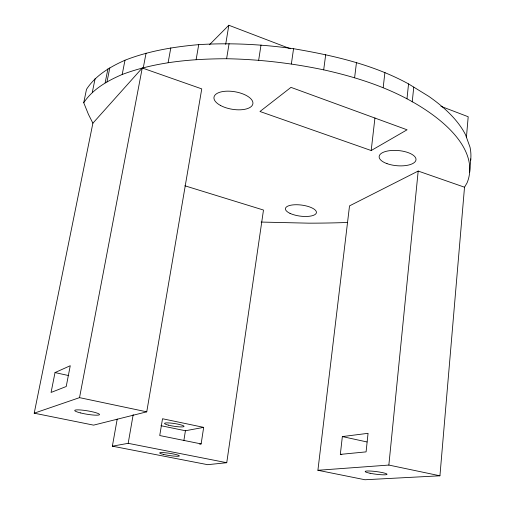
<?xml version="1.0" encoding="UTF-8"?>
<svg xmlns="http://www.w3.org/2000/svg" width="505" height="505" viewBox="0 0 505 505"><rect width="100%" height="100%" fill="white"/><g stroke="black" fill="none" stroke-linecap="round" stroke-linejoin="round"><path stroke-width="0.76" d="M469.669 172.192L470.786 158.892M466.431 137.253L468.192 116.743L440.934 106.328M464.518 187.21L418.19 171.062L349.517 205.882L317.91 470.281L364.957 479.75L439.937 475.798L464.518 187.21L467.049 182.898A213.918 86.993 8.7 0 0 427.192 110.93C396.084 89.839 360.097 77.959 323.686 69.848C291.738 63.144 259.248 59.331 226.6 58.732C191.307 58.851 155.471 61.995 122.191 74.481C107.451 80.844 92.832 89.038 83.735 102.723L88.432 114.351L92.888 123.195L34.214 413.185L93.589 425.134L146.747 411.834L201.754 88.886L142.252 67.992L92.888 123.195M317.91 470.281L388.856 465.067L418.19 171.062M412.219 101.928L413.759 87.119M406.98 98.778L408.551 83.912C373.075 64.482 333.123 55.417 293.557 48.707C262.152 44.326 230.394 42.66 198.724 44.642C173.619 46.813 148.552 51.005 124.987 60.228C110.153 66.837 95.54 75.39 86.5 89.328L83.735 102.723M383.219 87.365L384.924 72.322M371.194 150.534L407.068 129.804L290.975 87.365L259.968 111.498L371.194 150.534L374.937 117.949M340.326 454.386L342.352 436.579L368.063 433.322L366.087 451.874L340.326 454.386L341.853 454.702M354.605 77.751L356.467 62.601M323.686 69.848L325.706 54.635M291.372 63.927L293.557 48.707M117.21 419.043L112.369 446.174L207.631 464.682L226.745 462.713L263.484 210.042L184.849 185.783M258.674 60.183L261.009 45.014M201.135 443.92L203.673 427.369L162.515 418.746L159.738 435.537L201.135 443.92L199.614 444.147M183.858 440.6L185.417 430.752L203.673 427.369M226.6 58.732L229.074 43.657M225.678 44.377L228.834 25.25L290.299 48.745M112.369 446.174L128.182 443.327L133.187 414.586M196.136 59.565L198.724 44.642M168.127 62.595L170.816 47.861M34.214 413.185L79.531 397.643L142.252 67.992M143.306 67.651L146.059 53.139M122.191 74.481L124.987 60.228M55.02 372.583L51.074 392.448L66.212 386.514L70.258 365.715L55.02 372.583L68.743 375.587M106.984 81.905L109.793 67.897M105.135 82.807L107.95 68.825M92.314 92.327L95.11 78.635M209.461 44.749L228.834 25.25M261.148 222.067L308.606 223.166A974.637 641.893 25.7 0 0 347.655 222.459M128.182 443.327L226.745 462.713M160.931 425.696L185.417 430.752M388.856 465.067L439.937 475.798M79.531 397.643L146.747 411.834M342.352 436.579L367.002 441.963M408.551 83.912L428.638 96.272A213.053 89.259 8.7 0 1 465.534 134.766L469.997 147.132A213.053 89.259 8.7 0 1 470.628 160.407M387.007 163.639A18.483 7.613 4.9 0 0 415.937 160.104A18.483 7.613 4.9 0 0 389.803 150.654A18.483 7.613 4.9 0 0 387.007 163.639M220.578 105.507A19.72 8.863 9.6 0 0 252.557 104.819A19.72 8.863 9.6 0 0 227.162 91.165A19.72 8.863 9.6 0 0 220.578 105.507M290.009 213.356A15.623 5.568 7.4 0 0 315.915 213.741A15.623 5.568 7.4 0 0 296.82 204.733A15.623 5.568 7.4 0 0 290.009 213.356M80.415 412.901A12.543 1.717 9.4 0 0 99.498 414.618A12.543 1.717 9.4 0 0 81.494 410.06A12.543 1.717 9.4 0 0 80.415 412.901M370.064 473.254A11.028 1.326 7.3 0 0 387.019 474.365A11.028 1.326 7.3 0 0 371.219 471.089A11.028 1.326 7.3 0 0 370.064 473.254M163.557 454.431A9.961 1.111 8.6 0 0 179.288 456.034A9.961 1.111 8.6 0 0 165.703 452.821A9.961 1.111 8.6 0 0 163.557 454.431M168.348 425.122A9.879 1.382 8.7 0 0 183.978 426.548A9.879 1.382 8.7 0 0 170.557 423.057A9.879 1.382 8.7 0 0 168.348 425.122"/></g></svg>
